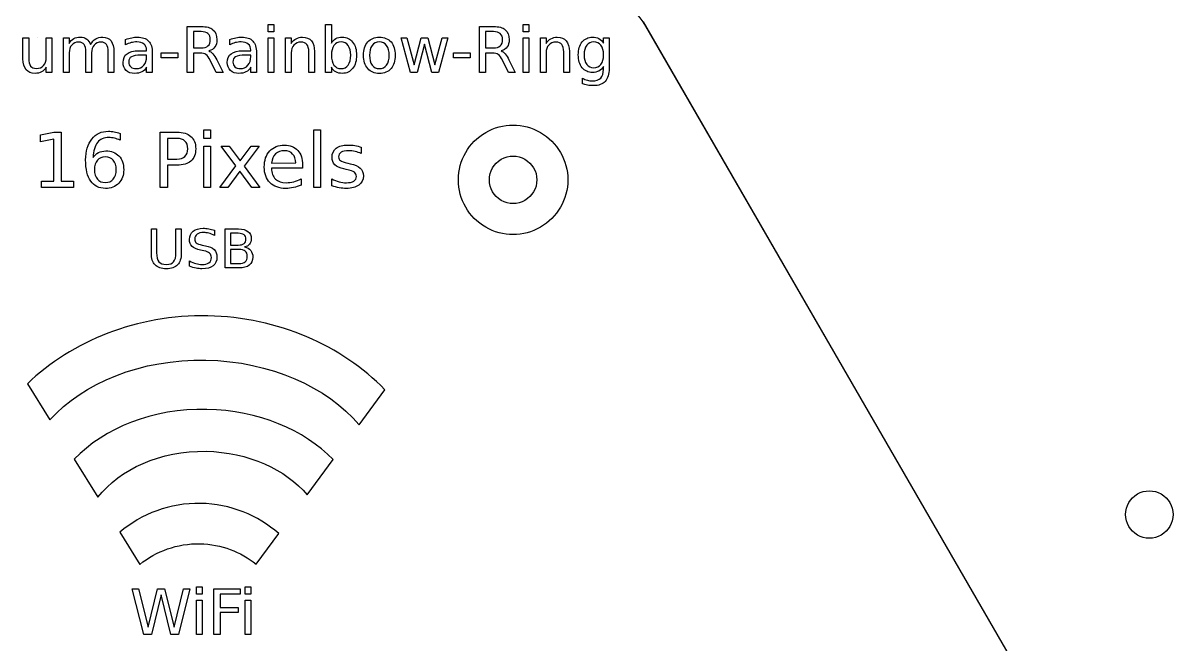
# Model space of a CAD drawing. Extents: x 0 to 212, y 9 to 288.
# Drawn here: x 34.2 to 94.8, y 150.6 to 183.3 of the extents above; entities that cross this region are included whole.
import ezdxf

# ---------------------------------------------------------------- set-up
doc = ezdxf.new("R2010")
doc.units = 0
doc.layers.add('Layer_1', color=7, linetype='CONTINUOUS')

msp = doc.modelspace()

# ---------------------------------------------------------------- linework, layer by layer
at = {"layer": 'Layer_1', "color": 3}
for p, q in [((42.879408, 180.713307), (42.879408, 183.141407)), ((42.879408, 183.141407), (43.621011, 183.141407)), ((47.153379, 183.243847), (47.452623, 183.243847)), ((47.153379, 182.864917), (47.153379, 183.243847)), ((47.452623, 183.243847), (47.452623, 182.864917)), ((50.179963, 180.713347), (50.179963, 183.243897)), ((50.179963, 183.243897), (50.480832, 183.243897)), ((50.480832, 183.243897), (50.480832, 182.258297)), ((58.283919, 180.713307), (58.283919, 183.141407)), ((58.283919, 183.141407), (59.025521, 183.141407)), ((60.586788, 183.243847), (60.886031, 183.243847)), ((60.586788, 182.864917), (60.586788, 183.243847)), ((60.886031, 183.243847), (60.886031, 182.864917)), ((34.22901, 181.432127), (34.22901, 182.534777)), ((34.22901, 182.534777), (34.528253, 182.534777)), ((34.528253, 182.534777), (34.528253, 181.443517)), ((34.981996, 182.578687), (34.981996, 182.578687)), ((35.455255, 181.502057), (35.455255, 182.534777)), ((35.455255, 182.534777), (35.754498, 182.534777)), ((35.754498, 182.534777), (35.754498, 180.713297)), ((36.362742, 180.713347), (36.362742, 182.534827)), ((36.362742, 182.534827), (36.663612, 182.534827)), ((36.663612, 182.534827), (36.663612, 182.251847)), ((39.639778, 182.175347), (39.639778, 182.451827)), ((43.207925, 182.871427), (43.207925, 182.009477)), ((43.621011, 182.871427), (43.207925, 182.871427)), ((45.130237, 182.175347), (45.130237, 182.451827)), ((47.452623, 182.864917), (47.153379, 182.864917)), ((47.153379, 182.534777), (47.452623, 182.534777)), ((47.153379, 180.713297), (47.153379, 182.534777)), ((47.452623, 182.534777), (47.452623, 180.713297)), ((48.065747, 180.713297), (48.065747, 182.534777)), ((48.065747, 182.534777), (48.366616, 182.534777)), ((48.366616, 182.534777), (48.366616, 182.251797)), ((53.011388, 182.578687), (53.011388, 182.578687)), ((54.167702, 182.534777), (54.466945, 182.534777)), ((54.644214, 180.713297), (54.167702, 182.534777)), ((54.466945, 182.534777), (54.840999, 181.113367)), ((54.840999, 181.113367), (55.213427, 182.534777)), ((55.213427, 182.534777), (55.566338, 182.534777)), ((55.566338, 182.534777), (55.940392, 181.113367)), ((55.940392, 181.113367), (56.312819, 182.534777)), ((56.612063, 182.534777), (56.135551, 180.713297)), ((56.312819, 182.534777), (56.612063, 182.534777)), ((58.612436, 182.871427), (58.612436, 182.009477)), ((59.025521, 182.871427), (58.612436, 182.871427)), ((60.886031, 182.864917), (60.586788, 182.864917)), ((60.586788, 182.534777), (60.886031, 182.534777)), ((60.586788, 180.713297), (60.586788, 182.534777)), ((60.886031, 182.534777), (60.886031, 180.713297)), ((61.499156, 180.713297), (61.499156, 182.534777)), ((61.499156, 182.534777), (61.800025, 182.534777)), ((61.800025, 182.534777), (61.800025, 182.251797)), ((64.823354, 182.258377), (64.823354, 182.534857)), ((64.823354, 182.534857), (65.122597, 182.534857)), ((65.122597, 182.534857), (65.122597, 180.939357)), ((37.792278, 182.185177), (37.792278, 182.185117)), ((40.326085, 181.863067), (40.745676, 181.863067)), ((40.745676, 181.863067), (40.745676, 181.892367)), ((43.207925, 182.009477), (43.621011, 182.009477)), ((44.030844, 181.851727), (44.030844, 181.851717)), ((45.816545, 181.863067), (46.236136, 181.863067)), ((46.236136, 181.863067), (46.236136, 181.892367)), ((53.011388, 182.324977), (53.011388, 182.324977)), ((55.390696, 182.206257), (54.997126, 180.713297)), ((55.782639, 180.713297), (55.390696, 182.206257)), ((58.612436, 182.009477), (59.025521, 182.009477)), ((59.435354, 181.851727), (59.435354, 181.851717)), ((34.22901, 181.432117), (34.22901, 181.432127)), ((36.663612, 181.742807), (36.663612, 180.713347)), ((37.541825, 180.713347), (37.541825, 181.802977)), ((37.842694, 181.742807), (37.842694, 180.713347)), ((38.720907, 180.713347), (38.720907, 181.802977)), ((39.021777, 181.812737), (39.021777, 180.713347)), ((40.745676, 181.628977), (40.448059, 181.628917)), ((40.745676, 181.562277), (40.745676, 181.628977)), ((41.044919, 181.752517), (41.044919, 180.713297)), ((41.044919, 181.752457), (41.044919, 181.752517)), ((41.511674, 181.759017), (42.388261, 181.759017)), ((41.511674, 181.492307), (41.511674, 181.759017)), ((42.388261, 181.492307), (41.511674, 181.492307)), ((42.388261, 181.759017), (42.388261, 181.492307)), ((43.565716, 181.739517), (43.207925, 181.739517)), ((43.207925, 181.739517), (43.207925, 180.713307)), ((44.417908, 180.713297), (44.107281, 181.336177)), ((44.437424, 181.376837), (44.77082, 180.713297)), ((46.236136, 181.628977), (45.938519, 181.628917)), ((46.236136, 181.562277), (46.236136, 181.628977)), ((46.535379, 181.752517), (46.535379, 180.713297)), ((46.535379, 181.752457), (46.535379, 181.752517)), ((48.366616, 181.742757), (48.366616, 180.713297)), ((49.291993, 180.713297), (49.291993, 181.802927)), ((49.591236, 181.812687), (49.591236, 180.713297)), ((49.591236, 181.812667), (49.591236, 181.812687)), ((51.498909, 181.622407), (51.498909, 181.622407)), ((56.916185, 181.759017), (57.792772, 181.759017)), ((56.916185, 181.492307), (56.916185, 181.759017)), ((57.792772, 181.492307), (56.916185, 181.492307)), ((57.792772, 181.759017), (57.792772, 181.492307)), ((58.970226, 181.739517), (58.612436, 181.739517)), ((58.612436, 181.739517), (58.612436, 180.713307)), ((59.822418, 180.713297), (59.511791, 181.336177)), ((59.841934, 181.376837), (60.17533, 180.713297)), ((61.800025, 181.742757), (61.800025, 180.713297)), ((62.725402, 180.713297), (62.725402, 181.802927)), ((63.024645, 181.812687), (63.024645, 180.713297)), ((63.024645, 181.812667), (63.024645, 181.812687)), ((64.823354, 181.645177), (64.823354, 181.645177)), ((35.455255, 180.713297), (35.455255, 180.993027)), ((35.754498, 180.713297), (35.455255, 180.713297)), ((36.663612, 180.713347), (36.362742, 180.713347)), ((37.842694, 180.713347), (37.541825, 180.713347)), ((39.021777, 180.713347), (38.720907, 180.713347)), ((40.745676, 180.713297), (40.745676, 180.989767)), ((41.044919, 180.713297), (40.745676, 180.713297)), ((43.207925, 180.713307), (42.879408, 180.713307)), ((44.77082, 180.713297), (44.417908, 180.713297)), ((46.236136, 180.713297), (46.236136, 180.989767)), ((46.535379, 180.713297), (46.236136, 180.713297)), ((47.452623, 180.713297), (47.153379, 180.713297)), ((48.366616, 180.713297), (48.065747, 180.713297)), ((49.591236, 180.713297), (49.291993, 180.713297)), ((50.480832, 180.713347), (50.179963, 180.713347)), ((50.480832, 180.986567), (50.480832, 180.713347)), ((54.997126, 180.713297), (54.644214, 180.713297)), ((56.135551, 180.713297), (55.782639, 180.713297)), ((58.612436, 180.713307), (58.283919, 180.713307)), ((60.17533, 180.713297), (59.822418, 180.713297)), ((60.886031, 180.713297), (60.586788, 180.713297)), ((61.800025, 180.713297), (61.499156, 180.713297)), ((63.024645, 180.713297), (62.725402, 180.713297)), ((64.823354, 180.885787), (64.823354, 181.033777)), ((63.714204, 180.116487), (63.714204, 180.407597)), ((43.757988, 177.687277), (44.116284, 177.687277)), ((43.757988, 177.233557), (43.757988, 177.687277)), ((44.116284, 177.687277), (44.116284, 177.233557)), ((49.553036, 177.687277), (49.911332, 177.687277)), ((49.553036, 174.657337), (49.553036, 177.687277)), ((49.911332, 177.687277), (49.911332, 174.657337)), ((35.151095, 177.424397), (35.846267, 177.564597)), ((35.151095, 177.066097), (35.151095, 177.424397)), ((35.850161, 177.206297), (35.151095, 177.066097)), ((35.846267, 177.564597), (36.239614, 177.564597)), ((35.850161, 174.988367), (35.850161, 177.206297)), ((36.239614, 177.564597), (36.239614, 174.988367)), ((39.349389, 177.500347), (39.349389, 177.500337)), ((39.349389, 177.500337), (39.349389, 177.142037)), ((41.452431, 177.564597), (42.340382, 177.564597)), ((41.452431, 174.657337), (41.452431, 177.564597)), ((41.845778, 177.241347), (41.845778, 176.148937)), ((42.340382, 177.241347), (41.845778, 177.241347)), ((44.116284, 177.233557), (43.757988, 177.233557)), ((43.757988, 176.838267), (44.116284, 176.838267)), ((43.757988, 174.657337), (43.757988, 176.838267)), ((44.116284, 176.838267), (44.116284, 174.657337)), ((45.450157, 175.798427), (44.675148, 176.838267)), ((44.675148, 176.838267), (45.097703, 176.838267)), ((45.097703, 176.838267), (45.67604, 176.061307)), ((45.67604, 176.061307), (46.254376, 176.838267)), ((46.676932, 176.838267), (45.888291, 175.777007)), ((46.254376, 176.838267), (46.676932, 176.838267)), ((52.049425, 176.774007), (52.049425, 176.435187)), ((52.049429, 176.773937), (52.049425, 176.774007)), ((38.568538, 176.267717), (38.568538, 176.267717)), ((41.845778, 176.148937), (42.340382, 176.148937)), ((42.340382, 175.825687), (41.845778, 175.825687)), ((41.845778, 175.825687), (41.845778, 174.657337)), ((44.603099, 174.657337), (45.450157, 175.798427)), ((45.888291, 175.777007), (46.717824, 174.657337)), ((47.329264, 175.940577), (48.606667, 175.942527)), ((48.964963, 175.837387), (48.964963, 175.837377)), ((48.964963, 175.837377), (48.964963, 175.662117)), ((51.340626, 175.932727), (51.463303, 175.905427)), ((45.660462, 175.514127), (45.025655, 174.657337)), ((46.295269, 174.657337), (45.660462, 175.514127)), ((48.964963, 175.662117), (47.317581, 175.662117)), ((51.268577, 175.605547), (51.143953, 175.634747)), ((35.207565, 174.988367), (35.850161, 174.988367)), ((35.207565, 174.657337), (35.207565, 174.988367)), ((36.88221, 174.657337), (35.207565, 174.657337)), ((36.239614, 174.988367), (36.88221, 174.988367)), ((36.88221, 174.988367), (36.88221, 174.657337)), ((41.845778, 174.657337), (41.452431, 174.657337)), ((44.116284, 174.657337), (43.757988, 174.657337)), ((45.025655, 174.657337), (44.603099, 174.657337)), ((46.717824, 174.657337), (46.295269, 174.657337)), ((48.881231, 175.107127), (48.881231, 174.768297)), ((49.911332, 174.657337), (49.553036, 174.657337)), ((50.499409, 174.737027), (50.499409, 175.107007)), ((40.993947, 172.463697), (41.273689, 172.463697)), ((40.993947, 171.179367), (40.993947, 172.463697)), ((41.273689, 172.463697), (41.273689, 171.213817)), ((42.289303, 171.213817), (42.289303, 172.463697)), ((42.289303, 172.463697), (42.569045, 172.463697)), ((42.569045, 172.463697), (42.569045, 171.179367)), ((44.326044, 172.396177), (44.326044, 172.124707)), ((44.326046, 172.396087), (44.326044, 172.396177)), ((44.884149, 172.463697), (45.595217, 172.463697)), ((44.884153, 170.406287), (44.884149, 172.463697)), ((45.574546, 172.234987), (45.162513, 172.234947)), ((45.162513, 172.234947), (45.162513, 171.614827)), ((43.674236, 171.617577), (43.842357, 171.583077)), ((45.162513, 171.614827), (45.574546, 171.614827)), ((43.76105, 171.318507), (43.591551, 171.351607)), ((45.162513, 171.388827), (45.162513, 170.635047)), ((45.608997, 171.388777), (45.162513, 171.388827)), ((43.010022, 170.497167), (43.010022, 170.783807)), ((45.622782, 170.406287), (44.884153, 170.406287)), ((45.162513, 170.635047), (45.608997, 170.635047)), ((39.988982, 153.484758), (40.316508, 153.484758)), ((40.589446, 151.087707), (39.988982, 153.484758)), ((40.316508, 153.484758), (40.820642, 151.458584)), ((40.820642, 151.458584), (41.323173, 153.484758)), ((41.323173, 153.484758), (41.687632, 153.484758)), ((41.687632, 153.484758), (42.191767, 151.458584)), ((42.191767, 151.458584), (42.694291, 153.484758)), ((43.023427, 153.484758), (42.421353, 151.087707)), ((42.694291, 153.484758), (43.023427, 153.484758)), ((43.368614, 153.585906), (43.66403, 153.585906)), ((43.368614, 153.211818), (43.368614, 153.585906)), ((43.66403, 153.585906), (43.66403, 153.211818)), ((44.293398, 153.484758), (45.670942, 153.484758)), ((44.293398, 151.087707), (44.293398, 153.484758)), ((45.670942, 153.484758), (45.670942, 153.211818)), ((45.937455, 153.585906), (46.232871, 153.585906)), ((45.937455, 153.211818), (45.937455, 153.585906)), ((46.232871, 153.585906), (46.232871, 153.211818)), ((41.507811, 153.16847), (40.99725, 151.087707)), ((42.013548, 151.087707), (41.507811, 153.16847)), ((43.66403, 153.211818), (43.368614, 153.211818)), ((43.368614, 152.885897), (43.66403, 152.885897)), ((43.368614, 151.087707), (43.368614, 152.885897)), ((43.66403, 152.885897), (43.66403, 151.087707)), ((45.670942, 153.211818), (44.617711, 153.211818)), ((44.617711, 153.211818), (44.617711, 152.505387)), ((46.232871, 153.211818), (45.937455, 153.211818)), ((45.937455, 152.885897), (46.232871, 152.885897)), ((45.937455, 151.087707), (45.937455, 152.885897)), ((46.232871, 152.885897), (46.232871, 151.087707)), ((44.617711, 152.505387), (45.568186, 152.505387)), ((45.568186, 152.232447), (44.617711, 152.232447)), ((44.617711, 152.232447), (44.617711, 151.087707)), ((45.568186, 152.505387), (45.568186, 152.232447)), ((40.99725, 151.087707), (40.589446, 151.087707)), ((42.421353, 151.087707), (42.013548, 151.087707)), ((43.66403, 151.087707), (43.368614, 151.087707)), ((44.617711, 151.087707), (44.293398, 151.087707)), ((46.232871, 151.087707), (45.937455, 151.087707))]:
    msp.add_line(p, q, dxfattribs=at)
at = {"layer": 'Layer_1', "color": 5}
msp.add_line((57.174918, 175.054487), (57.174918, 175.054487), dxfattribs=at)
at = {"layer": 'Layer_1', "color": 7}
for p, q in [((58.809533, 175.054487), (58.809533, 175.054487)), ((43.970307, 167.880612), (43.970306, 167.880612)), ((34.458612, 164.297018), (35.643476, 162.395051)), ((51.938049, 162.139138), (53.302147, 163.989812)), ((43.915321, 162.952279), (43.91532, 162.952279)), ((36.930084, 160.327715), (38.180379, 158.319923)), ((49.214159, 158.442213), (50.583434, 160.300837)), ((43.593994, 157.992197), (43.593995, 157.992197)), ((92.33817, 157.407194), (92.33817, 157.407194)), ((39.331036, 156.4719), (40.386936, 154.775513)), ((46.523096, 154.790471), (47.706655, 156.398051))]:
    msp.add_line(p, q, dxfattribs=at)
for points in [[(67.04923, 183.161007), (66.334699, 184.398611), (65.014192, 185.161007), (63.58513, 185.161007)], [(66.90786, 183.405793), (66.90786, 183.405793), (86.59846, 149.300676), (86.59846, 149.300676)], [(86.73983, 149.055887), (86.73983, 149.055887), (67.04923, 183.161007), (67.04923, 183.161007)], [(58.809533, 175.054487), (58.809533, 175.501069), (59.047782, 175.913728), (59.434533, 176.137019)], [(59.434533, 176.137019), (59.821284, 176.36031), (60.297782, 176.36031), (60.684533, 176.137019)], [(60.684533, 176.137019), (61.071284, 175.913728), (61.309533, 175.501069), (61.309533, 175.054487)], [(59.434533, 173.971955), (59.047782, 174.195246), (58.809533, 174.607905), (58.809533, 175.054487)], [(61.309533, 175.054487), (61.309533, 174.607905), (61.071284, 174.195246), (60.684533, 173.971955)], [(60.684533, 173.971955), (60.297782, 173.748664), (59.821284, 173.748664), (59.434533, 173.971955)], [(43.970306, 167.880612), (40.218961, 167.950181), (36.822323, 166.560599), (34.458612, 164.297018)], [(53.302147, 163.989812), (51.02427, 166.315136), (47.699106, 167.81146), (43.970307, 167.880612)], [(35.643476, 162.395051), (37.395363, 164.348708), (40.435244, 165.611517), (43.870715, 165.547806)], [(43.870715, 165.547806), (47.279763, 165.484584), (50.252218, 164.131002), (51.938049, 162.139138)], [(43.91532, 162.952279), (41.061005, 163.005213), (38.513629, 161.966971), (36.930084, 160.327715)], [(50.583434, 160.300837), (49.0463, 161.869494), (46.638691, 162.901774), (43.915321, 162.952279)], [(38.180379, 158.319923), (39.338301, 159.808746), (41.462474, 160.784826), (43.874297, 160.7401)], [(43.874297, 160.7401), (46.107299, 160.698688), (48.061766, 159.791346), (49.214159, 158.442213)], [(92.33817, 157.407194), (92.33817, 157.853776), (92.576419, 158.266435), (92.96317, 158.489726)], [(92.96317, 158.489726), (93.349921, 158.713017), (93.826419, 158.713017), (94.21317, 158.489726)], [(94.21317, 158.489726), (94.599921, 158.266435), (94.83817, 157.853776), (94.83817, 157.407194)], [(43.593995, 157.992197), (41.970442, 158.022305), (40.477138, 157.445468), (39.331036, 156.4719)], [(47.706655, 156.398051), (46.608409, 157.365393), (45.173552, 157.962904), (43.593994, 157.992197)], [(92.96317, 156.324662), (92.576419, 156.547953), (92.33817, 156.960612), (92.33817, 157.407194)], [(94.83817, 157.407194), (94.83817, 156.960612), (94.599921, 156.547953), (94.21317, 156.324662)], [(40.386936, 154.775513), (41.249884, 155.475224), (42.35542, 155.88672), (43.554537, 155.864482)], [(43.554537, 155.864482), (44.680222, 155.843606), (45.709047, 155.444229), (46.523096, 154.790471)], [(94.21317, 156.324662), (93.826419, 156.101371), (93.349921, 156.101371), (92.96317, 156.324662)]]:
    msp.add_open_spline(points, degree=3, dxfattribs=at)
at = {"layer": 'Layer_1', "color": 3}
for points in [[(43.621011, 183.141407), (43.89857, 183.141407), (44.105654, 183.083401), (44.242265, 182.967387)], [(59.025521, 183.141407), (59.30308, 183.141407), (59.510165, 183.083401), (59.646776, 182.967387)], [(36.663612, 182.251847), (36.731917, 182.363521), (36.813775, 182.445921), (36.909186, 182.499047)], [(36.909186, 182.499047), (37.004597, 182.552181), (37.117897, 182.578747), (37.249087, 182.578747)], [(37.249087, 182.578747), (37.381361, 182.578747), (37.493577, 182.545137), (37.585735, 182.477917)], [(37.585735, 182.477917), (37.678978, 182.410697), (37.747825, 182.313117), (37.792278, 182.185177)], [(37.792278, 182.185117), (37.867089, 182.319557), (37.956536, 182.418764), (38.060621, 182.482737)], [(38.060621, 182.482737), (38.164706, 182.546737), (38.287222, 182.578737), (38.42817, 182.578737)], [(38.42817, 182.578737), (38.617907, 182.578737), (38.764276, 182.512057), (38.867276, 182.378697)], [(39.639778, 182.451827), (39.749283, 182.494094), (39.855536, 182.525527), (39.958537, 182.546127)], [(39.958537, 182.546127), (40.061537, 182.567794), (40.161827, 182.578627), (40.259406, 182.578627)], [(40.259406, 182.578627), (40.52287, 182.578627), (40.719655, 182.510321), (40.849761, 182.373707)], [(43.978801, 182.762457), (43.89857, 182.835104), (43.779306, 182.871427), (43.621011, 182.871427)], [(44.100775, 182.442077), (44.100775, 182.584111), (44.060117, 182.690904), (43.978801, 182.762457)], [(43.978801, 182.118437), (44.060117, 182.192164), (44.100775, 182.300044), (44.100775, 182.442077)], [(44.242265, 182.967387), (44.378876, 182.851374), (44.447182, 182.676274), (44.447182, 182.442087)], [(44.447182, 182.442087), (44.447182, 182.289214), (44.411403, 182.162361), (44.339845, 182.061527)], [(45.130237, 182.451827), (45.239743, 182.494094), (45.345996, 182.525527), (45.448996, 182.546127)], [(45.448996, 182.546127), (45.551997, 182.567794), (45.652287, 182.578627), (45.749866, 182.578627)], [(45.749866, 182.578627), (46.01333, 182.578627), (46.210115, 182.510321), (46.34022, 182.373707)], [(48.366616, 182.251797), (48.438175, 182.361304), (48.522201, 182.443161), (48.618696, 182.497367)], [(48.618696, 182.497367), (48.716275, 182.551567), (48.828492, 182.578667), (48.955345, 182.578667)], [(48.955345, 182.578667), (49.164598, 182.578667), (49.322893, 182.513614), (49.43023, 182.383507)], [(50.480832, 182.258297), (50.543719, 182.366724), (50.622866, 182.446957), (50.718275, 182.498997)], [(50.718275, 182.498997), (50.81477, 182.552131), (50.929697, 182.578697), (51.063055, 182.578697)], [(51.063055, 182.578697), (51.284235, 182.578697), (51.463672, 182.490877), (51.601367, 182.315237)], [(52.396639, 182.324977), (52.545176, 182.494117), (52.750093, 182.578687), (53.011388, 182.578687)], [(53.011388, 182.578687), (53.271599, 182.578687), (53.475974, 182.494117), (53.624511, 182.324977)], [(59.383312, 182.762457), (59.30308, 182.835104), (59.183816, 182.871427), (59.025521, 182.871427)], [(59.505286, 182.442077), (59.505286, 182.584111), (59.464628, 182.690904), (59.383312, 182.762457)], [(59.383312, 182.118437), (59.464628, 182.192164), (59.505286, 182.300044), (59.505286, 182.442077)], [(59.646776, 182.967387), (59.783387, 182.851374), (59.851692, 182.676274), (59.851692, 182.442087)], [(59.851692, 182.442087), (59.851692, 182.289214), (59.815913, 182.162361), (59.744355, 182.061527)], [(61.800025, 182.251797), (61.871583, 182.361304), (61.95561, 182.443161), (62.052105, 182.497367)], [(62.052105, 182.497367), (62.149684, 182.551567), (62.2619, 182.578667), (62.388753, 182.578667)], [(62.388753, 182.578667), (62.598006, 182.578667), (62.756302, 182.513614), (62.863639, 182.383507)], [(63.699567, 182.323447), (63.836178, 182.493667), (64.016157, 182.578777), (64.239505, 182.578777)], [(64.239505, 182.578777), (64.373948, 182.578777), (64.489416, 182.552211), (64.585911, 182.499077)], [(64.585911, 182.499077), (64.682406, 182.445944), (64.761554, 182.365711), (64.823354, 182.258377)], [(36.798596, 182.162397), (36.708607, 182.059397), (36.663612, 181.919534), (36.663612, 181.742807)], [(37.162892, 182.318527), (37.010018, 182.318527), (36.888586, 182.266484), (36.798596, 182.162397)], [(37.449125, 182.191667), (37.387325, 182.276241), (37.291914, 182.318527), (37.162892, 182.318527)], [(37.541825, 181.802977), (37.541825, 181.978624), (37.510925, 182.108187), (37.449125, 182.191667)], [(37.977679, 182.164027), (37.887689, 182.061027), (37.842694, 181.920621), (37.842694, 181.742807)], [(38.345227, 182.318527), (38.190184, 182.318527), (38.067668, 182.267027), (37.977679, 182.164027)], [(38.628207, 182.191667), (38.566407, 182.276241), (38.47208, 182.318527), (38.345227, 182.318527)], [(38.720907, 181.802977), (38.720907, 181.977537), (38.690007, 182.107101), (38.628207, 182.191667)], [(38.867276, 182.378697), (38.970277, 182.246424), (39.021777, 182.057771), (39.021777, 181.812737)], [(39.924384, 182.287567), (39.825721, 182.262634), (39.730852, 182.225227), (39.639778, 182.175347)], [(39.711336, 181.706937), (39.849031, 181.811024), (40.053948, 181.863067), (40.326085, 181.863067)], [(40.228506, 182.324967), (40.124421, 182.324967), (40.023047, 182.312501), (39.924384, 182.287567)], [(40.609065, 182.211127), (40.519076, 182.287021), (40.392223, 182.324967), (40.228506, 182.324967)], [(40.745676, 181.892367), (40.745676, 182.030061), (40.700139, 182.136314), (40.609065, 182.211127)], [(40.849761, 182.373707), (40.979866, 182.237101), (41.044919, 182.030017), (41.044919, 181.752457)], [(43.621011, 182.009477), (43.779306, 182.009477), (43.89857, 182.045797), (43.978801, 182.118437)], [(44.339845, 182.061527), (44.269371, 181.960694), (44.166371, 181.890761), (44.030844, 181.851727)], [(44.030844, 181.851717), (44.101317, 181.827851), (44.169623, 181.776894), (44.23576, 181.698847)], [(45.414844, 182.287567), (45.31618, 182.262634), (45.221311, 182.225227), (45.130237, 182.175347)], [(45.201796, 181.706937), (45.339491, 181.811024), (45.544407, 181.863067), (45.816545, 181.863067)], [(45.718966, 182.324967), (45.614881, 182.324967), (45.513507, 182.312501), (45.414844, 182.287567)], [(46.099525, 182.211127), (46.009535, 182.287021), (45.882682, 182.324967), (45.718966, 182.324967)], [(46.236136, 181.892367), (46.236136, 182.030061), (46.190599, 182.136314), (46.099525, 182.211127)], [(46.34022, 182.373707), (46.470326, 182.237101), (46.535379, 182.030017), (46.535379, 181.752457)], [(48.50648, 182.163977), (48.413237, 182.060977), (48.366616, 181.920571), (48.366616, 181.742757)], [(48.888665, 182.318477), (48.727118, 182.318477), (48.599723, 182.266977), (48.50648, 182.163977)], [(49.191161, 182.189997), (49.12394, 182.275651), (49.023108, 182.318477), (48.888665, 182.318477)], [(49.291993, 181.802927), (49.291993, 181.975321), (49.258382, 182.104344), (49.191161, 182.189997)], [(49.43023, 182.383507), (49.537567, 182.254487), (49.591236, 182.064207), (49.591236, 181.812667)], [(50.615817, 182.139577), (50.525827, 182.014897), (50.480832, 181.842507), (50.480832, 181.622407)], [(50.989871, 182.328237), (50.831576, 182.328237), (50.706891, 182.265351), (50.615817, 182.139577)], [(51.362298, 182.139577), (51.272308, 182.265351), (51.148166, 182.328237), (50.989871, 182.328237)], [(51.498909, 181.622407), (51.498909, 181.842507), (51.453372, 182.014897), (51.362298, 182.139577)], [(51.601367, 182.315237), (51.740146, 182.139591), (51.809536, 181.908651), (51.809536, 181.622417)], [(52.175459, 181.622407), (52.175459, 181.921654), (52.249186, 182.155844), (52.396639, 182.324977)], [(52.630829, 182.136327), (52.537586, 182.011641), (52.490965, 181.840334), (52.490965, 181.622407)], [(53.011388, 182.324977), (52.850925, 182.324977), (52.724072, 182.262094), (52.630829, 182.136327)], [(53.390321, 182.134697), (53.297078, 182.261551), (53.170767, 182.324977), (53.011388, 182.324977)], [(53.530184, 181.622407), (53.530184, 181.838167), (53.483563, 182.008931), (53.390321, 182.134697)], [(53.624511, 182.324977), (53.773048, 182.155844), (53.847317, 181.921654), (53.847317, 181.622407)], [(59.025521, 182.009477), (59.183816, 182.009477), (59.30308, 182.045797), (59.383312, 182.118437)], [(59.744355, 182.061527), (59.673881, 181.960694), (59.570881, 181.890761), (59.435354, 181.851727)], [(59.435354, 181.851717), (59.505828, 181.827851), (59.574133, 181.776894), (59.64027, 181.698847)], [(61.939889, 182.163977), (61.846646, 182.060977), (61.800025, 181.920571), (61.800025, 181.742757)], [(62.322074, 182.318477), (62.160526, 182.318477), (62.033131, 182.266977), (61.939889, 182.163977)], [(62.62457, 182.189997), (62.557349, 182.275651), (62.456517, 182.318477), (62.322074, 182.318477)], [(62.725402, 181.802927), (62.725402, 181.975321), (62.691791, 182.104344), (62.62457, 182.189997)], [(62.863639, 182.383507), (62.970976, 182.254487), (63.024645, 182.064207), (63.024645, 181.812667)], [(63.49465, 181.645267), (63.49465, 181.927161), (63.562956, 182.153221), (63.699567, 182.323447)], [(63.937009, 182.149337), (63.848104, 182.030077), (63.803651, 181.862024), (63.803651, 181.645177)], [(64.31269, 182.328237), (64.152226, 182.328237), (64.026999, 182.268604), (63.937009, 182.149337)], [(64.68837, 182.149337), (64.599464, 182.268604), (64.474237, 182.328237), (64.31269, 182.328237)], [(64.823354, 181.645177), (64.823354, 181.862024), (64.778359, 182.030077), (64.68837, 182.149337)], [(34.391642, 180.861277), (34.283221, 180.991384), (34.22901, 181.181664), (34.22901, 181.432117)], [(34.528253, 181.443517), (34.528253, 181.271124), (34.561863, 181.141561), (34.629084, 181.054827)], [(35.313766, 181.080847), (35.408092, 181.183847), (35.455255, 181.324251), (35.455255, 181.502057)], [(39.50642, 181.243437), (39.50642, 181.448351), (39.574725, 181.602851), (39.711336, 181.706937)], [(39.670678, 180.822217), (39.561173, 180.927391), (39.50642, 181.067797), (39.50642, 181.243437)], [(39.945526, 181.546017), (39.852284, 181.490751), (39.805663, 181.396424), (39.805663, 181.263037)], [(39.805663, 181.263037), (39.805663, 181.156784), (39.840358, 181.072214), (39.909747, 181.009327)], [(40.448059, 181.628917), (40.20628, 181.628917), (40.038769, 181.601284), (39.945526, 181.546017)], [(40.594428, 181.092267), (40.69526, 181.210447), (40.745676, 181.367117), (40.745676, 181.562277)], [(43.87309, 181.659817), (43.798279, 181.712951), (43.695821, 181.739517), (43.565716, 181.739517)], [(44.107281, 181.336177), (44.027049, 181.498811), (43.948985, 181.606691), (43.87309, 181.659817)], [(44.23576, 181.698847), (44.302981, 181.620781), (44.370203, 181.513444), (44.437424, 181.376837)], [(44.996879, 181.243437), (44.996879, 181.448351), (45.065185, 181.602851), (45.201796, 181.706937)], [(45.161138, 180.822217), (45.051632, 180.927391), (44.996879, 181.067797), (44.996879, 181.243437)], [(45.435986, 181.546017), (45.342743, 181.490751), (45.296122, 181.396424), (45.296122, 181.263037)], [(45.296122, 181.263037), (45.296122, 181.156784), (45.330817, 181.072214), (45.400207, 181.009327)], [(45.938519, 181.628917), (45.696739, 181.628917), (45.529228, 181.601284), (45.435986, 181.546017)], [(46.084888, 181.092267), (46.18572, 181.210447), (46.236136, 181.367117), (46.236136, 181.562277)], [(50.480832, 181.622407), (50.480832, 181.402314), (50.525827, 181.229384), (50.615817, 181.103617)], [(51.362298, 181.103617), (51.453372, 181.229384), (51.498909, 181.402314), (51.498909, 181.622407)], [(51.809536, 181.622417), (51.809536, 181.336184), (51.740146, 181.105247), (51.601367, 180.929607)], [(52.396639, 180.919837), (52.249186, 181.090057), (52.175459, 181.324247), (52.175459, 181.622407)], [(52.490965, 181.622407), (52.490965, 181.404481), (52.537044, 181.232634), (52.629203, 181.106867)], [(53.390321, 181.108497), (53.483563, 181.234264), (53.530184, 181.405567), (53.530184, 181.622407)], [(53.847317, 181.622407), (53.847317, 181.324247), (53.773048, 181.090057), (53.624511, 180.919837)], [(59.277601, 181.659817), (59.20279, 181.712951), (59.100332, 181.739517), (58.970226, 181.739517)], [(59.511791, 181.336177), (59.431559, 181.498811), (59.353496, 181.606691), (59.277601, 181.659817)], [(59.64027, 181.698847), (59.707491, 181.620781), (59.774713, 181.513444), (59.841934, 181.376837)], [(63.699567, 180.968717), (63.562956, 181.138937), (63.49465, 181.364454), (63.49465, 181.645267)], [(63.803651, 181.645177), (63.803651, 181.429417), (63.848104, 181.261907), (63.937009, 181.142647)], [(64.68837, 181.142647), (64.778359, 181.261907), (64.823354, 181.429417), (64.823354, 181.645177)], [(34.868154, 180.666127), (34.658901, 180.666127), (34.500063, 180.731177), (34.391642, 180.861277)], [(34.629084, 181.054827), (34.696305, 180.969174), (34.797137, 180.926347), (34.93158, 180.926347)], [(35.201549, 180.745827), (35.106138, 180.692694), (34.995007, 180.666127), (34.868154, 180.666127)], [(34.93158, 180.926347), (35.093128, 180.926347), (35.220523, 180.977847), (35.313766, 181.080847)], [(35.455255, 180.993027), (35.382613, 180.882434), (35.298044, 180.800034), (35.201549, 180.745827)], [(40.11629, 180.666097), (39.929805, 180.666097), (39.781268, 180.718137), (39.670678, 180.822217)], [(39.909747, 181.009327), (39.980221, 180.947527), (40.075632, 180.916627), (40.19598, 180.916627)], [(40.490344, 180.744197), (40.388428, 180.692131), (40.263743, 180.666097), (40.11629, 180.666097)], [(40.19598, 180.916627), (40.361865, 180.916627), (40.494681, 180.975174), (40.594428, 181.092267)], [(40.745676, 180.989767), (40.677371, 180.879181), (40.59226, 180.797324), (40.490344, 180.744197)], [(45.606749, 180.666097), (45.420264, 180.666097), (45.271727, 180.718137), (45.161138, 180.822217)], [(45.400207, 181.009327), (45.470681, 180.947527), (45.566092, 180.916627), (45.686439, 180.916627)], [(45.980803, 180.744197), (45.878887, 180.692131), (45.754202, 180.666097), (45.606749, 180.666097)], [(45.686439, 180.916627), (45.852324, 180.916627), (45.98514, 180.975174), (46.084888, 181.092267)], [(46.236136, 180.989767), (46.16783, 180.879181), (46.082719, 180.797324), (45.980803, 180.744197)], [(50.718275, 180.744247), (50.622864, 180.797381), (50.543717, 180.878154), (50.480832, 180.986567)], [(50.615817, 181.103617), (50.706891, 180.978931), (50.831576, 180.916587), (50.989871, 180.916587)], [(51.063055, 180.666147), (50.929697, 180.666147), (50.81477, 180.692181), (50.718275, 180.744247)], [(50.989871, 180.916587), (51.148166, 180.916587), (51.272308, 180.978931), (51.362298, 181.103617)], [(51.601367, 180.929607), (51.463672, 180.753967), (51.284235, 180.666147), (51.063055, 180.666147)], [(53.011388, 180.666137), (52.750093, 180.666137), (52.545176, 180.750704), (52.396639, 180.919837)], [(52.629203, 181.106867), (52.722445, 180.982181), (52.84984, 180.919837), (53.011388, 180.919837)], [(53.011388, 180.919837), (53.170767, 180.919837), (53.297078, 180.982724), (53.390321, 181.108497)], [(53.624511, 180.919837), (53.475974, 180.750704), (53.271599, 180.666137), (53.011388, 180.666137)], [(64.239505, 180.713387), (64.016157, 180.713387), (63.836178, 180.798497), (63.699567, 180.968717)], [(63.937009, 181.142647), (64.026999, 181.023381), (64.152226, 180.963747), (64.31269, 180.963747)], [(64.585911, 180.793087), (64.489416, 180.739954), (64.373948, 180.713387), (64.239505, 180.713387)], [(64.31269, 180.963747), (64.474237, 180.963747), (64.599464, 181.023381), (64.68837, 181.142647)], [(64.823354, 181.033777), (64.761554, 180.926444), (64.682406, 180.846214), (64.585911, 180.793087)], [(64.676985, 180.422287), (64.774564, 180.524201), (64.823354, 180.678701), (64.823354, 180.885787)], [(65.122597, 180.939357), (65.122597, 180.629271), (65.05375, 180.398874), (64.916055, 180.248167)], [(63.714204, 180.407597), (63.802025, 180.359864), (63.888762, 180.324627), (63.974415, 180.301887)], [(63.985799, 180.044887), (63.892557, 180.060087), (63.802025, 180.083954), (63.714204, 180.116487)], [(63.974415, 180.301887), (64.060068, 180.279154), (64.147347, 180.267787), (64.236253, 180.267787)], [(64.283416, 180.020487), (64.178247, 180.020487), (64.079042, 180.028621), (63.985799, 180.044887)], [(64.236253, 180.267787), (64.432496, 180.267787), (64.579406, 180.319287), (64.676985, 180.422287)], [(64.916055, 180.248167), (64.77836, 180.096381), (64.56748, 180.020487), (64.283416, 180.020487)], [(37.857787, 177.206277), (38.07588, 177.480191), (38.368619, 177.617147), (38.736002, 177.617147)], [(38.736002, 177.617147), (38.834663, 177.617147), (38.933974, 177.607414), (39.033933, 177.587947)], [(39.033933, 177.587947), (39.13519, 177.568481), (39.240342, 177.539281), (39.349389, 177.500347)], [(37.530648, 176.108027), (37.530648, 176.567581), (37.639694, 176.933664), (37.857787, 177.206277)], [(38.155718, 177.023257), (38.01941, 176.848004), (37.94152, 176.583177), (37.922047, 176.228777)], [(38.75158, 177.286137), (38.491945, 177.286137), (38.293325, 177.198511), (38.155718, 177.023257)], [(39.049511, 177.249137), (38.949552, 177.273804), (38.850241, 177.286137), (38.75158, 177.286137)], [(39.349389, 177.142037), (39.250728, 177.188771), (39.150768, 177.224471), (39.049511, 177.249137)], [(42.340382, 177.564597), (42.666224, 177.564597), (42.912228, 177.490601), (43.078394, 177.342607)], [(42.764885, 177.099197), (42.664926, 177.193964), (42.523425, 177.241347), (42.340382, 177.241347)], [(42.914824, 176.696117), (42.914824, 176.870071), (42.864844, 177.004431), (42.764885, 177.099197)], [(43.078394, 177.342607), (43.245859, 177.195914), (43.329591, 176.980417), (43.329591, 176.696117)], [(37.922047, 176.228777), (37.998639, 176.341717), (38.094704, 176.428044), (38.210242, 176.487757)], [(38.210242, 176.487757), (38.325779, 176.548757), (38.453, 176.579257), (38.591905, 176.579257)], [(38.591905, 176.579257), (38.883994, 176.579257), (39.114419, 176.490334), (39.283182, 176.312487)], [(42.764885, 176.291087), (42.864844, 176.385854), (42.914824, 176.520864), (42.914824, 176.696117)], [(43.329591, 176.696117), (43.329591, 176.409224), (43.245859, 176.192427), (43.078394, 176.045727)], [(46.943707, 175.726387), (46.943707, 176.083387), (47.039772, 176.366391), (47.231901, 176.575397)], [(47.231901, 176.575397), (47.425329, 176.785704), (47.685613, 176.890857), (48.012753, 176.890857)], [(47.535674, 176.417657), (47.416242, 176.304717), (47.347439, 176.145691), (47.329264, 175.940577)], [(48.016647, 176.587067), (47.816728, 176.587067), (47.656404, 176.530597), (47.535674, 176.417657)], [(48.012753, 176.890857), (48.30614, 176.890857), (48.537864, 176.796091), (48.707925, 176.606557)], [(48.44115, 176.411817), (48.3347, 176.528651), (48.193199, 176.587067), (48.016647, 176.587067)], [(48.606667, 175.942527), (48.604067, 176.138554), (48.548895, 176.294984), (48.44115, 176.411817)], [(48.707925, 176.606557), (48.879284, 176.418317), (48.964963, 176.161927), (48.964963, 175.837387)], [(50.514987, 176.248137), (50.514987, 176.453251), (50.587685, 176.611627), (50.733081, 176.723267)], [(50.733081, 176.723267), (50.878476, 176.834914), (51.084886, 176.890737), (51.352309, 176.890737)], [(50.99401, 176.509117), (50.905734, 176.454584), (50.861596, 176.372801), (50.861596, 176.263767)], [(51.395145, 176.590917), (51.217295, 176.590917), (51.083583, 176.563651), (50.99401, 176.509117)], [(51.352309, 176.890737), (51.484723, 176.890737), (51.609348, 176.881004), (51.726184, 176.861537)], [(51.733969, 176.552017), (51.624922, 176.577951), (51.511981, 176.590917), (51.395145, 176.590917)], [(51.726184, 176.861537), (51.843019, 176.842071), (51.950768, 176.812871), (52.049429, 176.773937)], [(52.049425, 176.435187), (51.948168, 176.487121), (51.843016, 176.526064), (51.733969, 176.552017)], [(37.797422, 174.986397), (37.619573, 175.244737), (37.530648, 175.618614), (37.530648, 176.108027)], [(38.147929, 176.086627), (38.045374, 175.965894), (37.994096, 175.800377), (37.994096, 175.590077)], [(38.568538, 176.267717), (38.391986, 176.267717), (38.251783, 176.207354), (38.147929, 176.086627)], [(38.987199, 176.086627), (38.884643, 176.207354), (38.745089, 176.267717), (38.568538, 176.267717)], [(39.14298, 175.590077), (39.14298, 175.800377), (39.091053, 175.965894), (38.987199, 176.086627)], [(39.283182, 176.312487), (39.453243, 176.135934), (39.538274, 175.895124), (39.538274, 175.590057)], [(42.340382, 176.148937), (42.523425, 176.148937), (42.664926, 176.196321), (42.764885, 176.291087)], [(43.078394, 176.045727), (42.912228, 175.899034), (42.666224, 175.825687), (42.340382, 175.825687)], [(50.662979, 175.848947), (50.564318, 175.946314), (50.514987, 176.079377), (50.514987, 176.248137)], [(51.143953, 175.634747), (50.921965, 175.681481), (50.76164, 175.752881), (50.662979, 175.848947)], [(50.861596, 176.263767), (50.861596, 176.180681), (50.893403, 176.115121), (50.957016, 176.067087)], [(50.957016, 176.067087), (51.020629, 176.020354), (51.148499, 175.975567), (51.340626, 175.932727)], [(51.463303, 175.905427), (51.717745, 175.850894), (51.898191, 175.773654), (52.004642, 175.673707)], [(37.994096, 175.590077), (37.994096, 175.381071), (38.045374, 175.215551), (38.147929, 175.093517)], [(38.987199, 175.093517), (39.091053, 175.215551), (39.14298, 175.381071), (39.14298, 175.590077)], [(39.538274, 175.590057), (39.538274, 175.291477), (39.449998, 175.051964), (39.273446, 174.871517)], [(47.247479, 174.904647), (47.044964, 175.107161), (46.943707, 175.381074), (46.943707, 175.726387)], [(47.317581, 175.662117), (47.333161, 175.415464), (47.407157, 175.227231), (47.539568, 175.097417)], [(51.698922, 175.455607), (51.634015, 175.507541), (51.490567, 175.557521), (51.268577, 175.605547)], [(51.661924, 174.986317), (51.752796, 175.044717), (51.798232, 175.126504), (51.798232, 175.231677)], [(51.798232, 175.231677), (51.798232, 175.329037), (51.765129, 175.403681), (51.698922, 175.455607)], [(52.166265, 175.258937), (52.166265, 175.056424), (52.085778, 174.896101), (51.924804, 174.777967)], [(52.004642, 175.673707), (52.112391, 175.575047), (52.166265, 175.436791), (52.166265, 175.258937)], [(38.568538, 174.600847), (38.232311, 174.600847), (37.975272, 174.729364), (37.797422, 174.986397)], [(38.147929, 175.093517), (38.251783, 174.972791), (38.391986, 174.912427), (38.568538, 174.912427)], [(38.568538, 174.912427), (38.745089, 174.912427), (38.884643, 174.972791), (38.987199, 175.093517)], [(39.273446, 174.871517), (39.096895, 174.691071), (38.861925, 174.600847), (38.568538, 174.600847)], [(48.075065, 174.600877), (47.727154, 174.600877), (47.451292, 174.702134), (47.247479, 174.904647)], [(47.539568, 175.097417), (47.67328, 174.968897), (47.858919, 174.904637), (48.096485, 174.904637)], [(48.485937, 174.643677), (48.350927, 174.615144), (48.21397, 174.600877), (48.075065, 174.600877)], [(48.096485, 174.904637), (48.234092, 174.904637), (48.367154, 174.921504), (48.495673, 174.955237)], [(48.881231, 174.768297), (48.752712, 174.713764), (48.620947, 174.672224), (48.485937, 174.643677)], [(48.495673, 174.955237), (48.625491, 174.988971), (48.75401, 175.039601), (48.881231, 175.107127)], [(50.499409, 175.107007), (50.631823, 175.038201), (50.76229, 174.986271), (50.890809, 174.951217)], [(50.898598, 174.635767), (50.772675, 174.657834), (50.639612, 174.691587), (50.499409, 174.737027)], [(50.890809, 174.951217), (51.019328, 174.917484), (51.146549, 174.900617), (51.272472, 174.900617)], [(51.264683, 174.600767), (51.147847, 174.600767), (51.025819, 174.612434), (50.898598, 174.635767)], [(51.924804, 174.777967), (51.765129, 174.659834), (51.545088, 174.600767), (51.264683, 174.600767)], [(51.272472, 174.900617), (51.441235, 174.900617), (51.571052, 174.929184), (51.661924, 174.986317)], [(43.001751, 171.913847), (43.001751, 172.095747), (43.0656, 172.239061), (43.193298, 172.343787)], [(43.193298, 172.343787), (43.321915, 172.448521), (43.498763, 172.500887), (43.723843, 172.500887)], [(43.404136, 172.186707), (43.322372, 172.127907), (43.28149, 172.044307), (43.28149, 171.935907)], [(43.755536, 172.274907), (43.603951, 172.274907), (43.486818, 172.245507), (43.404136, 172.186707)], [(43.723843, 172.500887), (43.820306, 172.500887), (43.918606, 172.492154), (44.018743, 172.474687)], [(44.027009, 172.237707), (43.933302, 172.262507), (43.842811, 172.274907), (43.755536, 172.274907)], [(44.018743, 172.474687), (44.11888, 172.457221), (44.221315, 172.431021), (44.326046, 172.396087)], [(44.326044, 172.124707), (44.220394, 172.175241), (44.120716, 172.212907), (44.027009, 172.237707)], [(45.877715, 172.157787), (45.811568, 172.209254), (45.710512, 172.234987), (45.574546, 172.234987)], [(45.595217, 172.463697), (45.807435, 172.463697), (45.970962, 172.419601), (46.085798, 172.331407)], [(45.978311, 171.924897), (45.978311, 172.028711), (45.944779, 172.106341), (45.877715, 172.157787)], [(46.085798, 172.331407), (46.200635, 172.243214), (46.258053, 172.117814), (46.258053, 171.955207)], [(43.140933, 171.545907), (43.048145, 171.634101), (43.001751, 171.756747), (43.001751, 171.913847)], [(43.591551, 171.351607), (43.383926, 171.392941), (43.23372, 171.457707), (43.140933, 171.545907)], [(43.28149, 171.935907), (43.28149, 171.844954), (43.308593, 171.776051), (43.3628, 171.729197)], [(43.3628, 171.729197), (43.41792, 171.683264), (43.521732, 171.646057), (43.674236, 171.617577)], [(43.842357, 171.583077), (44.049982, 171.543544), (44.202944, 171.473724), (44.301244, 171.373617)], [(45.574546, 171.614827), (45.710513, 171.614827), (45.811569, 171.640094), (45.877715, 171.690627)], [(45.877715, 171.690627), (45.944779, 171.742094), (45.978311, 171.820184), (45.978311, 171.924897)], [(46.169863, 171.654797), (46.11107, 171.580377), (46.024713, 171.533981), (45.910792, 171.515607)], [(46.258053, 171.955207), (46.258053, 171.829347), (46.228656, 171.729211), (46.169863, 171.654797)], [(41.192384, 170.571657), (41.060093, 170.708537), (40.993947, 170.911107), (40.993947, 171.179367)], [(41.273689, 171.213817), (41.273689, 170.993331), (41.313652, 170.834397), (41.393578, 170.737017)], [(42.169414, 170.737017), (42.24934, 170.834397), (42.289303, 170.993331), (42.289303, 171.213817)], [(42.569045, 171.179367), (42.569045, 170.911107), (42.50244, 170.708537), (42.369229, 170.571657)], [(44.065596, 171.190357), (44.004043, 171.247291), (43.902527, 171.290007), (43.76105, 171.318507)], [(44.02977, 170.685987), (44.116127, 170.748454), (44.159306, 170.837567), (44.159306, 170.953327)], [(44.159306, 170.953327), (44.159306, 171.054387), (44.128069, 171.133397), (44.065596, 171.190357)], [(44.450072, 170.973977), (44.450072, 170.774624), (44.383007, 170.623501), (44.248878, 170.520607)], [(44.301244, 171.373617), (44.400463, 171.274397), (44.450072, 171.141184), (44.450072, 170.973977)], [(45.941104, 171.296477), (45.869446, 171.358011), (45.758744, 171.388777), (45.608997, 171.388777)], [(45.910792, 171.515607), (46.047677, 171.486207), (46.153785, 171.424657), (46.229118, 171.330957)], [(46.049969, 171.012597), (46.049969, 171.141211), (46.013681, 171.235837), (45.941104, 171.296477)], [(45.941104, 170.727347), (46.013681, 170.789814), (46.049969, 170.884897), (46.049969, 171.012597)], [(46.343496, 170.982307), (46.343496, 170.798567), (46.281025, 170.656631), (46.156082, 170.556497)], [(46.229118, 171.330957), (46.30537, 171.238164), (46.343496, 171.121947), (46.343496, 170.982307)], [(41.782185, 170.366327), (41.522195, 170.366327), (41.325595, 170.434771), (41.192384, 170.571657)], [(41.393578, 170.737017), (41.473504, 170.640557), (41.60304, 170.592327), (41.782185, 170.592327)], [(41.782185, 170.592327), (41.960411, 170.592327), (42.089487, 170.640557), (42.169414, 170.737017)], [(42.369229, 170.571657), (42.236938, 170.434771), (42.041256, 170.366327), (41.782185, 170.366327)], [(43.010022, 170.783807), (43.123021, 170.720407), (43.233724, 170.672634), (43.342129, 170.640487)], [(43.350397, 170.399367), (43.241073, 170.421434), (43.127615, 170.454034), (43.010022, 170.497167)], [(43.342129, 170.640487), (43.450535, 170.608354), (43.557103, 170.592287), (43.661834, 170.592287)], [(43.661834, 170.366267), (43.564453, 170.366267), (43.46064, 170.377301), (43.350397, 170.399367)], [(43.661834, 170.592287), (43.820768, 170.592287), (43.943413, 170.623521), (44.02977, 170.685987)], [(44.248878, 170.520607), (44.115668, 170.417714), (43.919987, 170.366267), (43.661834, 170.366267)], [(45.608997, 170.635047), (45.758744, 170.635047), (45.869446, 170.665814), (45.941104, 170.727347)], [(46.156082, 170.556497), (46.03114, 170.456357), (45.853373, 170.406287), (45.622782, 170.406287)]]:
    msp.add_open_spline(points, degree=3, dxfattribs=at)
at = {"layer": 'Layer_1', "color": 5}
for points in [[(58.617225, 177.552637), (59.509728, 178.067924), (60.609338, 178.067924), (61.501841, 177.552637)], [(57.174918, 175.054487), (57.174918, 176.085061), (57.724722, 177.037351), (58.617225, 177.552637)], [(61.501841, 177.552637), (62.394344, 177.037351), (62.944148, 176.085061), (62.944148, 175.054487)], [(58.617225, 172.556337), (57.724722, 173.071624), (57.174918, 174.023913), (57.174918, 175.054487)], [(62.944148, 175.054487), (62.944148, 174.023913), (62.394344, 173.071624), (61.501841, 172.556337)], [(61.501841, 172.556337), (60.609338, 172.04105), (59.509728, 172.04105), (58.617225, 172.556337)]]:
    msp.add_open_spline(points, degree=3, dxfattribs=at)

doc.saveas('drawing.dxf')
